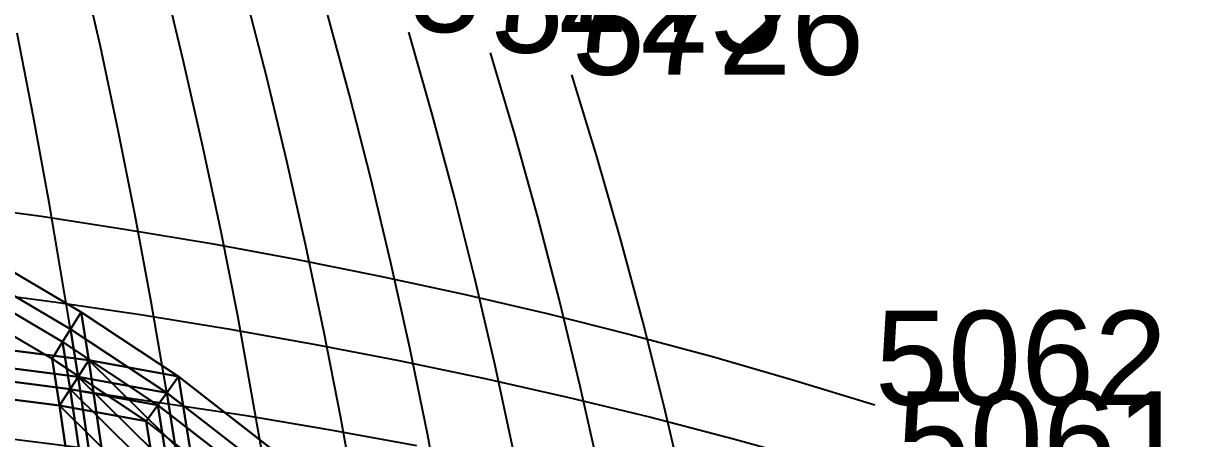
# Model space of a CAD drawing. Extents: x -25.3 to 28.3, y -25.5 to 26.5.
# Drawn here: x 9.4 to 21.72, y 14.74 to 19.16 of the extents above; entities that cross this region are included whole.
import ezdxf

# ---------------------------------------------------------------- set-up
doc = ezdxf.new("R2010")
doc.units = 0
doc.header["$MEASUREMENT"] = 0
for name, color, linetype in [('Errors', 7, 'CONTINUOUS'), ('LowerTendons', 7, 'CONTINUOUS'), ('TestBases', 7, 'CONTINUOUS'), ('UpperTendons', 7, 'CONTINUOUS')]:
    doc.layers.add(name, color=color, linetype=linetype)
doc.styles.get("Standard").update_dxf_attribs({"font": 'ARIAL.TTF', "width": 40, "oblique": 50})

msp = doc.modelspace()

# ---------------------------------------------------------------- linework, layer by layer
at = {"layer": 'LowerTendons'}
for p, q in [((8.6907, 17.23294, 29.07761), (9.59784, 17.10736, 28.86572)), ((9.59784, 17.10736, 28.86572), (10.5024, 16.96867, 28.63169)), ((10.5024, 16.96867, 28.63169), (11.40401, 16.81671, 28.37529)), ((11.40401, 16.81671, 28.37529), (12.30227, 16.65132, 28.09622)), ((12.30227, 16.65132, 28.09622), (13.19672, 16.47234, 27.79422)), ((13.19672, 16.47234, 27.79422), (14.08686, 16.27959, 27.46899)), ((8.91572, 16.30778, 29.5394), (9.7541, 16.19525, 29.33567)), ((14.08686, 16.27959, 27.46899), (14.97217, 16.07289, 27.12022)), ((9.7541, 16.19525, 29.33567), (10.67056, 16.05969, 29.09013)), ((10.67056, 16.05969, 29.09013), (11.58328, 15.91129, 28.82132)), ((14.97217, 16.07289, 27.12022), (15.85206, 15.85206, 26.74761)), ((11.58328, 15.91129, 28.82132), (12.49178, 15.74993, 28.52903)), ((15.85206, 15.85206, 26.74761), (16.72588, 15.61691, 26.35084)), ((12.49178, 15.74993, 28.52903), (13.39556, 15.57546, 28.21301)), ((13.39556, 15.57546, 28.21301), (14.29407, 15.38777, 27.87303)), ((16.72588, 15.61691, 26.35084), (17.59296, 15.36727, 25.92961)), ((8.96978, 15.39065, 30.01135), (9.90135, 15.27127, 29.77854)), ((14.29407, 15.38777, 27.87303), (15.18672, 15.18672, 27.50885)), ((17.59296, 15.36727, 25.92961), (18.45254, 15.10295, 25.48362)), ((9.90135, 15.27127, 29.77854), (11.75193, 14.99558, 29.24097)), ((15.18672, 15.18672, 27.50885), (16.07289, 14.97217, 27.12022)), ((11.75193, 14.99558, 29.24097), (12.66991, 14.83911, 28.93586)), ((16.07289, 14.97217, 27.12022), (16.95189, 14.74399, 26.7069)), ((12.66991, 14.83911, 28.93586), (13.58229, 14.6701, 28.60629)), ((16.95189, 14.74399, 26.7069), (17.82299, 14.50204, 26.26864))]:
    msp.add_line(p, q, dxfattribs=at)
at = {"layer": 'TestBases'}
for points in [[(9.90708, 15.90917, 29.79577), (8.99236, 16.44796, 29.79332), (9.09455, 16.63487, 30.13188), (10.01966, 16.08996, 30.13436)], [(9.14969, 15.69935, 30.61329), (10.09995, 15.57757, 30.37582), (10.01966, 16.08996, 30.13436), (9.09455, 16.63487, 30.13188)], [(9.82265, 15.77358, 29.54183), (8.91572, 16.30778, 29.5394), (8.99236, 16.44796, 29.79332), (9.90708, 15.90917, 29.79577)], [(9.04688, 15.52295, 30.26932), (9.98647, 15.40254, 30.03452), (9.90708, 15.90917, 29.79577), (8.99236, 16.44796, 29.79332)], [(9.04688, 15.52295, 30.26932), (9.98647, 15.40254, 30.03452), (9.90708, 15.90917, 29.79577), (8.99236, 16.44796, 29.79332)], [(9.71007, 15.5928, 29.20324), (8.81354, 16.12087, 29.20084), (8.91572, 16.30778, 29.5394), (9.82265, 15.77358, 29.54183)], [(8.96978, 15.39065, 30.01135), (9.90135, 15.27127, 29.77854), (9.82265, 15.77358, 29.54183), (8.91572, 16.30778, 29.5394)], [(8.96978, 15.39065, 30.01135), (9.90135, 15.27127, 29.77854), (9.82265, 15.77358, 29.54183), (8.91572, 16.30778, 29.5394)], [(8.86697, 15.21426, 29.66738), (9.78787, 15.09624, 29.43724), (9.71007, 15.5928, 29.20324), (8.81354, 16.12087, 29.20084)], [(9.98647, 15.40254, 30.03452), (9.90708, 15.90917, 29.79577), (10.01966, 16.08996, 30.13436), (10.09995, 15.57757, 30.37582)], [(10.9283, 15.23136, 29.79292), (9.90708, 15.90917, 29.79577), (10.01966, 16.08996, 30.13436), (11.05249, 15.40445, 30.13147)], [(9.90708, 15.90917, 29.79577), (9.90708, 15.90917, 29.79577), (10.01966, 16.08996, 30.13436)], [(9.90708, 15.90917, 29.79577), (9.98647, 15.40254, 30.03452), (10.09995, 15.57757, 30.37582), (10.01966, 16.08996, 30.13436)], [(10.09995, 15.57757, 30.37582), (11.05249, 15.40445, 30.13147), (10.01966, 16.08996, 30.13436)], [(9.90135, 15.27127, 29.77854), (9.82265, 15.77358, 29.54183), (9.90708, 15.90917, 29.79577), (9.98647, 15.40254, 30.03452)], [(10.83516, 15.10155, 29.539), (9.82265, 15.77358, 29.54183), (9.90708, 15.90917, 29.79577), (10.9283, 15.23136, 29.79292)], [(9.82265, 15.77358, 29.54183), (9.82265, 15.77358, 29.54183), (9.90708, 15.90917, 29.79577)], [(9.82265, 15.77358, 29.54183), (9.90135, 15.27127, 29.77854), (9.98647, 15.40254, 30.03452), (9.90708, 15.90917, 29.79577)], [(9.98647, 15.40254, 30.03452), (10.9283, 15.23136, 29.79292), (9.90708, 15.90917, 29.79577)], [(9.98647, 15.40254, 30.03452), (10.9283, 15.23136, 29.79292), (9.90708, 15.90917, 29.79577)], [(9.78787, 15.09624, 29.43724), (9.71007, 15.5928, 29.20324), (9.82265, 15.77358, 29.54183), (9.90135, 15.27127, 29.77854)], [(10.71098, 14.92847, 29.20044), (9.71007, 15.5928, 29.20324), (9.82265, 15.77358, 29.54183), (10.83516, 15.10155, 29.539)], [(9.71007, 15.5928, 29.20324), (9.71007, 15.5928, 29.20324), (9.82265, 15.77358, 29.54183)], [(9.71007, 15.5928, 29.20324), (9.78787, 15.09624, 29.43724), (9.90135, 15.27127, 29.77854), (9.82265, 15.77358, 29.54183)], [(9.90135, 15.27127, 29.77854), (10.83516, 15.10155, 29.539), (9.82265, 15.77358, 29.54183)], [(9.90135, 15.27127, 29.77854), (10.83516, 15.10155, 29.539), (9.82265, 15.77358, 29.54183)], [(9.98647, 15.40254, 30.03452), (9.04688, 15.52295, 30.26932), (9.14969, 15.69935, 30.61329), (10.09995, 15.57757, 30.37582)], [(9.04688, 15.52295, 30.26932), (9.98647, 15.40254, 30.03452), (10.09995, 15.57757, 30.37582), (9.14969, 15.69935, 30.61329)], [(9.27945, 14.74135, 31.04745), (10.24093, 14.62377, 30.79982), (10.09995, 15.57757, 30.37582), (9.14969, 15.69935, 30.61329)], [(9.78787, 15.09624, 29.43724), (10.71098, 14.92847, 29.20044), (9.71007, 15.5928, 29.20324)], [(10.12586, 14.45946, 30.45375), (9.98647, 15.40254, 30.03452), (10.09995, 15.57757, 30.37582), (10.24093, 14.62377, 30.79982)], [(9.98647, 15.40254, 30.03452), (10.12586, 14.45946, 30.45375), (10.24093, 14.62377, 30.79982), (10.09995, 15.57757, 30.37582)], [(11.07177, 14.33134, 30.18391), (9.98647, 15.40254, 30.03452), (10.09995, 15.57757, 30.37582), (11.19759, 14.4942, 30.52691)], [(10.9283, 15.23136, 29.79292), (9.98647, 15.40254, 30.03452), (10.09995, 15.57757, 30.37582), (11.05249, 15.40445, 30.13147)], [(9.98647, 15.40254, 30.03452), (9.98647, 15.40254, 30.03452), (10.09995, 15.57757, 30.37582)], [(9.98647, 15.40254, 30.03452), (11.07177, 14.33134, 30.18391), (11.19759, 14.4942, 30.52691), (10.09995, 15.57757, 30.37582)], [(9.98647, 15.40254, 30.03452), (10.9283, 15.23136, 29.79292), (11.05249, 15.40445, 30.13147), (10.09995, 15.57757, 30.37582)], [(10.09995, 15.57757, 30.37582), (10.24093, 14.62377, 30.79982), (11.19759, 14.4942, 30.52691)], [(11.19759, 14.4942, 30.52691), (11.05249, 15.40445, 30.13147), (10.09995, 15.57757, 30.37582)], [(9.90135, 15.27127, 29.77854), (8.96978, 15.39065, 30.01135), (9.04688, 15.52295, 30.26932), (9.98647, 15.40254, 30.03452)], [(8.96978, 15.39065, 30.01135), (9.90135, 15.27127, 29.77854), (9.98647, 15.40254, 30.03452), (9.04688, 15.52295, 30.26932)], [(9.17519, 14.57572, 30.69861), (10.12586, 14.45946, 30.45375), (9.98647, 15.40254, 30.03452), (9.04688, 15.52295, 30.26932)], [(9.17519, 14.57572, 30.69861), (10.12586, 14.45946, 30.45375), (9.98647, 15.40254, 30.03452), (9.04688, 15.52295, 30.26932)], [(10.03956, 14.33623, 30.1942), (9.90135, 15.27127, 29.77854), (9.98647, 15.40254, 30.03452), (10.12586, 14.45946, 30.45375)], [(9.90135, 15.27127, 29.77854), (10.03956, 14.33623, 30.1942), (10.12586, 14.45946, 30.45375), (9.98647, 15.40254, 30.03452)], [(10.97741, 14.2092, 29.92666), (9.90135, 15.27127, 29.77854), (9.98647, 15.40254, 30.03452), (11.07177, 14.33134, 30.18391)], [(10.83516, 15.10155, 29.539), (9.90135, 15.27127, 29.77854), (9.98647, 15.40254, 30.03452), (10.9283, 15.23136, 29.79292)], [(9.90135, 15.27127, 29.77854), (9.90135, 15.27127, 29.77854), (9.98647, 15.40254, 30.03452)], [(9.90135, 15.27127, 29.77854), (10.97741, 14.2092, 29.92666), (11.07177, 14.33134, 30.18391), (9.98647, 15.40254, 30.03452)], [(9.90135, 15.27127, 29.77854), (10.83516, 15.10155, 29.539), (10.9283, 15.23136, 29.79292), (9.98647, 15.40254, 30.03452)], [(9.98647, 15.40254, 30.03452), (10.12586, 14.45946, 30.45375), (11.07177, 14.33134, 30.18391)], [(9.98647, 15.40254, 30.03452), (10.12586, 14.45946, 30.45375), (11.07177, 14.33134, 30.18391)], [(11.07177, 14.33134, 30.18391), (10.9283, 15.23136, 29.79292), (9.98647, 15.40254, 30.03452)], [(11.07177, 14.33134, 30.18391), (10.9283, 15.23136, 29.79292), (9.98647, 15.40254, 30.03452)], [(11.97444, 14.41939, 29.79486), (10.9283, 15.23136, 29.79292), (11.05249, 15.40445, 30.13147), (12.11052, 14.58325, 30.13344)], [(10.9283, 15.23136, 29.79292), (11.07177, 14.33134, 30.18391), (11.19759, 14.4942, 30.52691), (11.05249, 15.40445, 30.13147)], [(11.07177, 14.33134, 30.18391), (10.9283, 15.23136, 29.79292), (11.05249, 15.40445, 30.13147), (11.19759, 14.4942, 30.52691)], [(11.19759, 14.4942, 30.52691), (12.14887, 14.35257, 30.22861), (12.11052, 14.58325, 30.13344), (11.05249, 15.40445, 30.13147)], [(9.78787, 15.09624, 29.43724), (8.86697, 15.21426, 29.66738), (8.96978, 15.39065, 30.01135), (9.90135, 15.27127, 29.77854)], [(8.86697, 15.21426, 29.66738), (9.78787, 15.09624, 29.43724), (9.90135, 15.27127, 29.77854), (8.96978, 15.39065, 30.01135)], [(9.09699, 14.45149, 30.43697), (10.03956, 14.33623, 30.1942), (9.90135, 15.27127, 29.77854), (8.96978, 15.39065, 30.01135)], [(9.09699, 14.45149, 30.43697), (10.03956, 14.33623, 30.1942), (9.90135, 15.27127, 29.77854), (8.96978, 15.39065, 30.01135)], [(8.99273, 14.28586, 30.08812), (9.92449, 14.17192, 29.84814), (9.78787, 15.09624, 29.43724), (8.86697, 15.21426, 29.66738)], [(9.92449, 14.17192, 29.84814), (9.78787, 15.09624, 29.43724), (9.90135, 15.27127, 29.77854), (10.03956, 14.33623, 30.1942)], [(9.78787, 15.09624, 29.43724), (9.92449, 14.17192, 29.84814), (10.03956, 14.33623, 30.1942), (9.90135, 15.27127, 29.77854)], [(10.85159, 14.04634, 29.58366), (9.78787, 15.09624, 29.43724), (9.90135, 15.27127, 29.77854), (10.97741, 14.2092, 29.92666)], [(10.71098, 14.92847, 29.20044), (9.78787, 15.09624, 29.43724), (9.90135, 15.27127, 29.77854), (10.83516, 15.10155, 29.539)], [(9.78787, 15.09624, 29.43724), (9.78787, 15.09624, 29.43724), (9.90135, 15.27127, 29.77854)], [(9.78787, 15.09624, 29.43724), (10.85159, 14.04634, 29.58366), (10.97741, 14.2092, 29.92666), (9.90135, 15.27127, 29.77854)], [(9.78787, 15.09624, 29.43724), (10.71098, 14.92847, 29.20044), (10.83516, 15.10155, 29.539), (9.90135, 15.27127, 29.77854)], [(9.90135, 15.27127, 29.77854), (10.03956, 14.33623, 30.1942), (10.97741, 14.2092, 29.92666)], [(9.90135, 15.27127, 29.77854), (10.03956, 14.33623, 30.1942), (10.97741, 14.2092, 29.92666)], [(10.97741, 14.2092, 29.92666), (10.83516, 15.10155, 29.539), (9.90135, 15.27127, 29.77854)], [(10.97741, 14.2092, 29.92666), (10.83516, 15.10155, 29.539), (9.90135, 15.27127, 29.77854)], [(11.87239, 14.2965, 29.54093), (10.83516, 15.10155, 29.539), (10.9283, 15.23136, 29.79292), (11.97444, 14.41939, 29.79486)], [(10.83516, 15.10155, 29.539), (10.97741, 14.2092, 29.92666), (11.07177, 14.33134, 30.18391), (10.9283, 15.23136, 29.79292)], [(10.97741, 14.2092, 29.92666), (10.83516, 15.10155, 29.539), (10.9283, 15.23136, 29.79292), (11.07177, 14.33134, 30.18391)], [(11.07177, 14.33134, 30.18391), (12.01236, 14.1913, 29.88896), (11.97444, 14.41939, 29.79486), (10.9283, 15.23136, 29.79292)], [(11.07177, 14.33134, 30.18391), (12.01236, 14.1913, 29.88896), (11.97444, 14.41939, 29.79486), (10.9283, 15.23136, 29.79292)], [(9.78787, 15.09624, 29.43724), (9.92449, 14.17192, 29.84814), (10.85159, 14.04634, 29.58366)], [(10.85159, 14.04634, 29.58366), (10.71098, 14.92847, 29.20044), (9.78787, 15.09624, 29.43724)], [(11.73631, 14.13264, 29.20235), (10.71098, 14.92847, 29.20044), (10.83516, 15.10155, 29.539), (11.87239, 14.2965, 29.54093)], [(10.71098, 14.92847, 29.20044), (10.85159, 14.04634, 29.58366), (10.97741, 14.2092, 29.92666), (10.83516, 15.10155, 29.539)], [(10.85159, 14.04634, 29.58366), (10.71098, 14.92847, 29.20044), (10.83516, 15.10155, 29.539), (10.97741, 14.2092, 29.92666)], [(10.97741, 14.2092, 29.92666), (11.90998, 14.07035, 29.63423), (11.87239, 14.2965, 29.54093), (10.83516, 15.10155, 29.539)], [(10.97741, 14.2092, 29.92666), (11.90998, 14.07035, 29.63423), (11.87239, 14.2965, 29.54093), (10.83516, 15.10155, 29.539)], [(10.85159, 14.04634, 29.58366), (11.77348, 13.90909, 29.29458), (11.73631, 14.13264, 29.20235), (10.71098, 14.92847, 29.20044)]]:
    msp.add_3dface(points, dxfattribs=at)
at = {"layer": 'UpperTendons'}
for p, q in [((10.22393, 18.91121, 27.87252), (10.02488, 19.7894, 27.32986)), ((11.10841, 18.75329, 27.63978), (10.89564, 19.63045, 27.11034)), ((11.99128, 18.58109, 27.38598), (11.76567, 19.45694, 26.87073)), ((12.87221, 18.39436, 27.11077), (12.63474, 19.26859, 26.61061)), ((9.51371, 18.16157, 28.6127), (9.33811, 19.05508, 28.08458)), ((13.75083, 18.19282, 26.81373), (13.50252, 19.06507, 26.32954)), ((10.41321, 18.0193, 28.38855), (10.22393, 18.91121, 27.87252)), ((11.31056, 17.86328, 28.14275), (11.10841, 18.75329, 27.63978)), ((14.6267, 17.9762, 26.49445), (14.36867, 18.84605, 26.02706)), ((15.49937, 17.74419, 26.1525), (15.23277, 18.61116, 25.70267)), ((12.2054, 17.69332, 27.87498), (11.99128, 18.58109, 27.38598)), ((13.09734, 17.5092, 27.58492), (12.87221, 18.39436, 27.11077)), ((9.68034, 17.25442, 29.11385), (9.51371, 18.16157, 28.6127)), ((13.98594, 17.31071, 27.2722), (13.75083, 18.19282, 26.81373)), ((10.59268, 17.11453, 28.87781), (10.41321, 18.0193, 28.38855)), ((14.87073, 17.09761, 26.93647), (14.6267, 17.9762, 26.49445)), ((11.50204, 16.96126, 28.6192), (11.31056, 17.86328, 28.14275)), ((15.75116, 16.86966, 26.57735), (15.49937, 17.74419, 26.1525)), ((12.40802, 16.79445, 28.33774), (12.2054, 17.69332, 27.87498)), ((13.31015, 16.61393, 28.03314), (13.09734, 17.5092, 27.58492)), ((9.90708, 15.90917, 29.79577), (9.68034, 17.25442, 29.11385)), ((14.20795, 16.41953, 27.70511), (13.98594, 17.31071, 27.2722)), ((10.76228, 16.19774, 29.34019), (10.59268, 17.11453, 28.87781)), ((15.10087, 16.21105, 27.35335), (14.87073, 17.09761, 26.93647)), ((11.68285, 16.04807, 29.06907), (11.50204, 16.96126, 28.6192)), ((12.59916, 15.88531, 28.77426), (12.40802, 16.79445, 28.33774)), ((15.98832, 15.98832, 26.97753), (15.75116, 16.86966, 26.57735)), ((13.51071, 15.70935, 28.45553), (13.31015, 16.61393, 28.03314)), ((14.41694, 15.52005, 28.11263), (14.20795, 16.41953, 27.70511)), ((10.9283, 15.23136, 29.79292), (10.76228, 16.19774, 29.34019)), ((15.31727, 15.31727, 27.74532), (15.10087, 16.21105, 27.35335)), ((11.97444, 14.41939, 29.79486), (11.68285, 16.04807, 29.06907)), ((9.98647, 15.40254, 30.03452), (9.90708, 15.90917, 29.79577)), ((16.21105, 15.10087, 27.35335), (15.98832, 15.98832, 26.97753)), ((12.77883, 14.96667, 29.18459), (12.59916, 15.88531, 28.77426)), ((13.69904, 14.7962, 28.85219), (13.51071, 15.70935, 28.45553)), ((10.12586, 14.45946, 30.45375), (9.98647, 15.40254, 30.03452)), ((14.61299, 14.61299, 28.49493), (14.41694, 15.52005, 28.11263)), ((15.52005, 14.41694, 28.11263), (15.31727, 15.31727, 27.74532)), ((11.07177, 14.33134, 30.18391), (10.9283, 15.23136, 29.79292)), ((16.41953, 14.20795, 27.70511), (16.21105, 15.10087, 27.35335)), ((13.04614, 13.45621, 29.79545), (12.77883, 14.96667, 29.18459)), ((13.87521, 13.87521, 29.22323), (13.69904, 14.7962, 28.85219))]:
    msp.add_line(p, q, dxfattribs=at)

# ---------------------------------------------------------------- texts
at = {"layer": 'Errors'}
for s, p in [('5724', (13.50252, 19.06507, 26.32954)), ('5725', (14.36867, 18.84605, 26.02706)), ('5726', (15.23277, 18.61116, 25.70267)), ('5062', (18.45254, 15.10295, 25.48362)), ('5061', (18.68543, 14.24621, 25.80524))]:
    msp.add_text(s, height=1, dxfattribs=at).set_placement(p)

doc.saveas('drawing.dxf')
